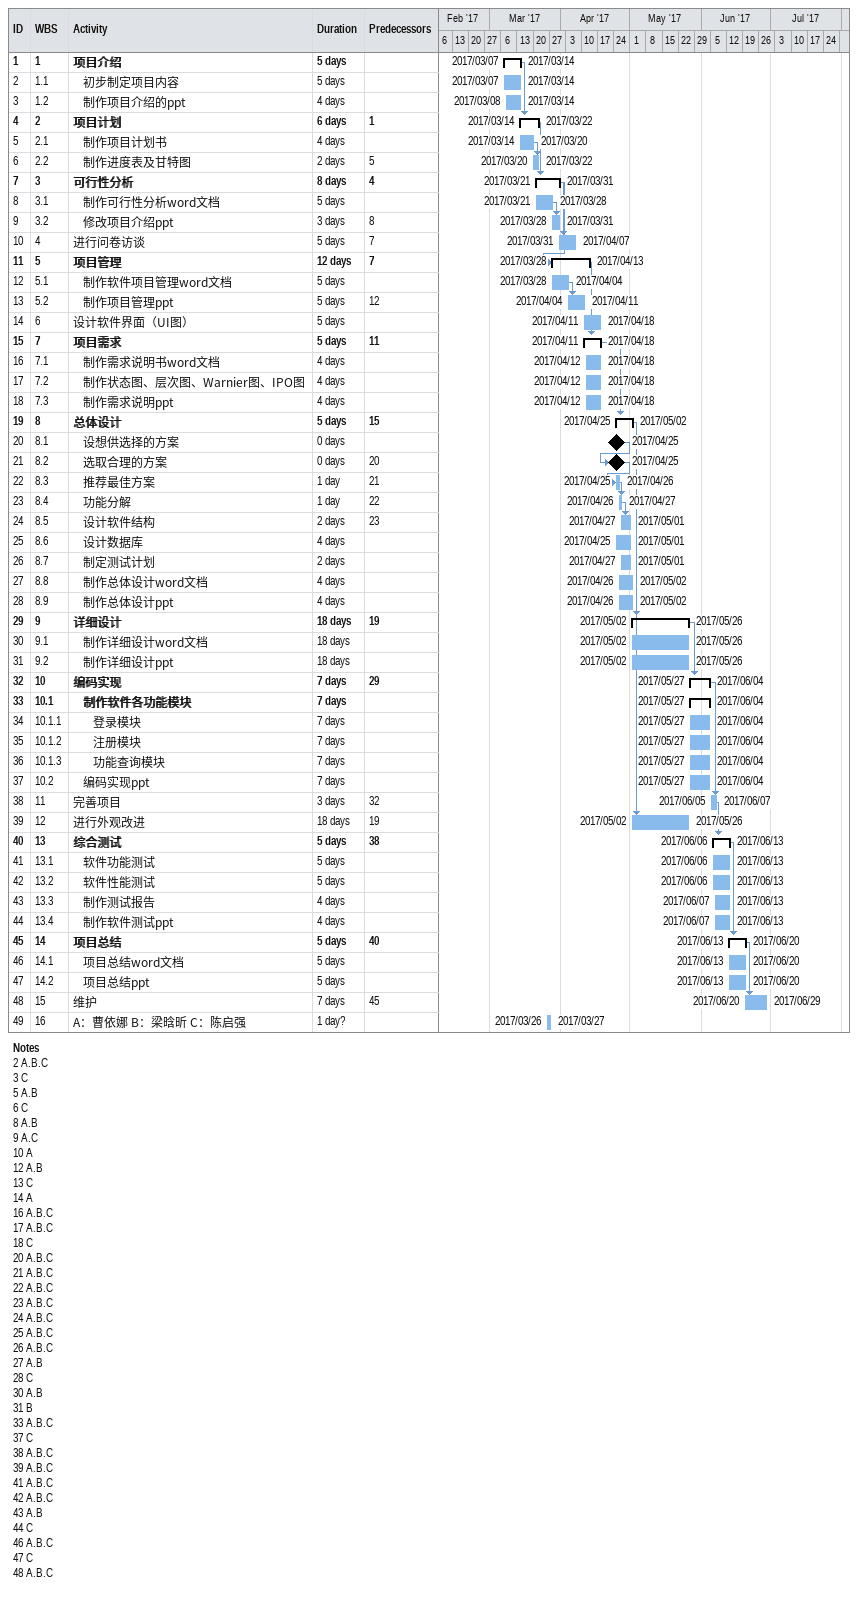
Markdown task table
| ID | WBS | Task | Duration | Start | Finish | Predecessors |
|---|---|---|---|---|---|---|
| 1 | 1 | **项目介绍** | 5d | 2017-03-07 | 2017-03-14 |  |
| 2 | 1.1 | 初步制定项目内容 | 5d | 2017-03-07 | 2017-03-14 |  |
| 3 | 1.2 | 制作项目介绍的ppt | 4d | 2017-03-08 | 2017-03-14 |  |
| 4 | 2 | **项目计划** | 6d | 2017-03-14 | 2017-03-22 | 1 |
| 5 | 2.1 | 制作项目计划书 | 4d | 2017-03-14 | 2017-03-20 |  |
| 6 | 2.2 | 制作进度表及甘特图 | 2d | 2017-03-20 | 2017-03-22 | 5 |
| 7 | 3 | **可行性分析** | 8d | 2017-03-21 | 2017-03-31 | 4 |
| 8 | 3.1 | 制作可行性分析word文档 | 5d | 2017-03-21 | 2017-03-28 |  |
| 9 | 3.2 | 修改项目介绍ppt | 3d | 2017-03-28 | 2017-03-31 | 8 |
| 10 | 4 | 进行问卷访谈 | 5d | 2017-03-31 | 2017-04-07 | 7 |
| 11 | 5 | **项目管理** | 12d | 2017-03-28 | 2017-04-13 | 7 |
| 12 | 5.1 | 制作软件项目管理word文档 | 5d | 2017-03-28 | 2017-04-04 |  |
| 13 | 5.2 | 制作项目管理ppt | 5d | 2017-04-04 | 2017-04-11 | 12 |
| 14 | 6 | 设计软件界面（UI图） | 5d | 2017-04-11 | 2017-04-18 |  |
| 15 | 7 | **项目需求** | 5d | 2017-04-11 | 2017-04-18 | 11 |
| 16 | 7.1 | 制作需求说明书word文档 | 4d | 2017-04-12 | 2017-04-18 |  |
| 17 | 7.2 | 制作状态图、层次图、Warnier图、IPO图 | 4d | 2017-04-12 | 2017-04-18 |  |
| 18 | 7.3 | 制作需求说明ppt | 4d | 2017-04-12 | 2017-04-18 |  |
| 19 | 8 | **总体设计** | 5d | 2017-04-25 | 2017-05-02 | 15 |
| 20 | 8.1 | 设想供选择的方案 | 0d | 2017-04-25 | 2017-04-25 |  |
| 21 | 8.2 | 选取合理的方案 | 0d | 2017-04-25 | 2017-04-25 | 20 |
| 22 | 8.3 | 推荐最佳方案 | 1d | 2017-04-25 | 2017-04-26 | 21 |
| 23 | 8.4 | 功能分解 | 1d | 2017-04-26 | 2017-04-27 | 22 |
| 24 | 8.5 | 设计软件结构 | 2d | 2017-04-27 | 2017-05-01 | 23 |
| 25 | 8.6 | 设计数据库 | 4d | 2017-04-25 | 2017-05-01 |  |
| 26 | 8.7 | 制定测试计划 | 2d | 2017-04-27 | 2017-05-01 |  |
| 27 | 8.8 | 制作总体设计word文档 | 4d | 2017-04-26 | 2017-05-02 |  |
| 28 | 8.9 | 制作总体设计ppt | 4d | 2017-04-26 | 2017-05-02 |  |
| 29 | 9 | **详细设计** | 18d | 2017-05-02 | 2017-05-26 | 19 |
| 30 | 9.1 | 制作详细设计word文档 | 18d | 2017-05-02 | 2017-05-26 |  |
| 31 | 9.2 | 制作详细设计ppt | 18d | 2017-05-02 | 2017-05-26 |  |
| 32 | 10 | **编码实现** | 7d | 2017-05-27 | 2017-06-04 | 29 |
| 33 | 10.1 | **制作软件各功能模块** | 7d | 2017-05-27 | 2017-06-04 |  |
| 34 | 10.1.1 | 登录模块 | 7d | 2017-05-27 | 2017-06-04 |  |
| 35 | 10.1.2 | 注册模块 | 7d | 2017-05-27 | 2017-06-04 |  |
| 36 | 10.1.3 | 功能查询模块 | 7d | 2017-05-27 | 2017-06-04 |  |
| 37 | 10.2 | 编码实现ppt | 7d | 2017-05-27 | 2017-06-04 |  |
| 38 | 11 | 完善项目 | 3d | 2017-06-05 | 2017-06-07 | 32 |
| 39 | 12 | 进行外观改进 | 18d | 2017-05-02 | 2017-05-26 | 19 |
| 40 | 13 | **综合测试** | 5d | 2017-06-06 | 2017-06-13 | 38 |
| 41 | 13.1 | 软件功能测试 | 5d | 2017-06-06 | 2017-06-13 |  |
| 42 | 13.2 | 软件性能测试 | 5d | 2017-06-06 | 2017-06-13 |  |
| 43 | 13.3 | 制作测试报告 | 4d | 2017-06-07 | 2017-06-13 |  |
| 44 | 13.4 | 制作软件测试ppt | 4d | 2017-06-07 | 2017-06-13 |  |
| 45 | 14 | **项目总结** | 5d | 2017-06-13 | 2017-06-20 | 40 |
| 46 | 14.1 | 项目总结word文档 | 5d | 2017-06-13 | 2017-06-20 |  |
| 47 | 14.2 | 项目总结ppt | 5d | 2017-06-13 | 2017-06-20 |  |
| 48 | 15 | 维护 | 7d | 2017-06-20 | 2017-06-29 | 45 |
| 49 | 16 | A：曹依娜 B：梁晗昕 C：陈启强 | 1d? | 2017-03-26 | 2017-03-27 |  |

Notes
- 2: A.B.C
- 3: C
- 5: A.B
- 6: C
- 8: A.B
- 9: A.C
- 10: A
- 12: A.B
- 13: C
- 14: A
- 16: A.B.C
- 17: A.B.C
- 18: C
- 20: A.B.C
- 21: A.B.C
- 22: A.B.C
- 23: A.B.C
- 24: A.B.C
- 25: A.B.C
- 26: A.B.C
- 27: A.B
- 28: C
- 30: A.B
- 31: B
- 33: A.B.C
- 37: C
- 38: A.B.C
- 39: A.B.C
- 41: A.B.C
- 42: A.B.C
- 43: A.B
- 44: C
- 46: A.B.C
- 47: C
- 48: A.B.C
